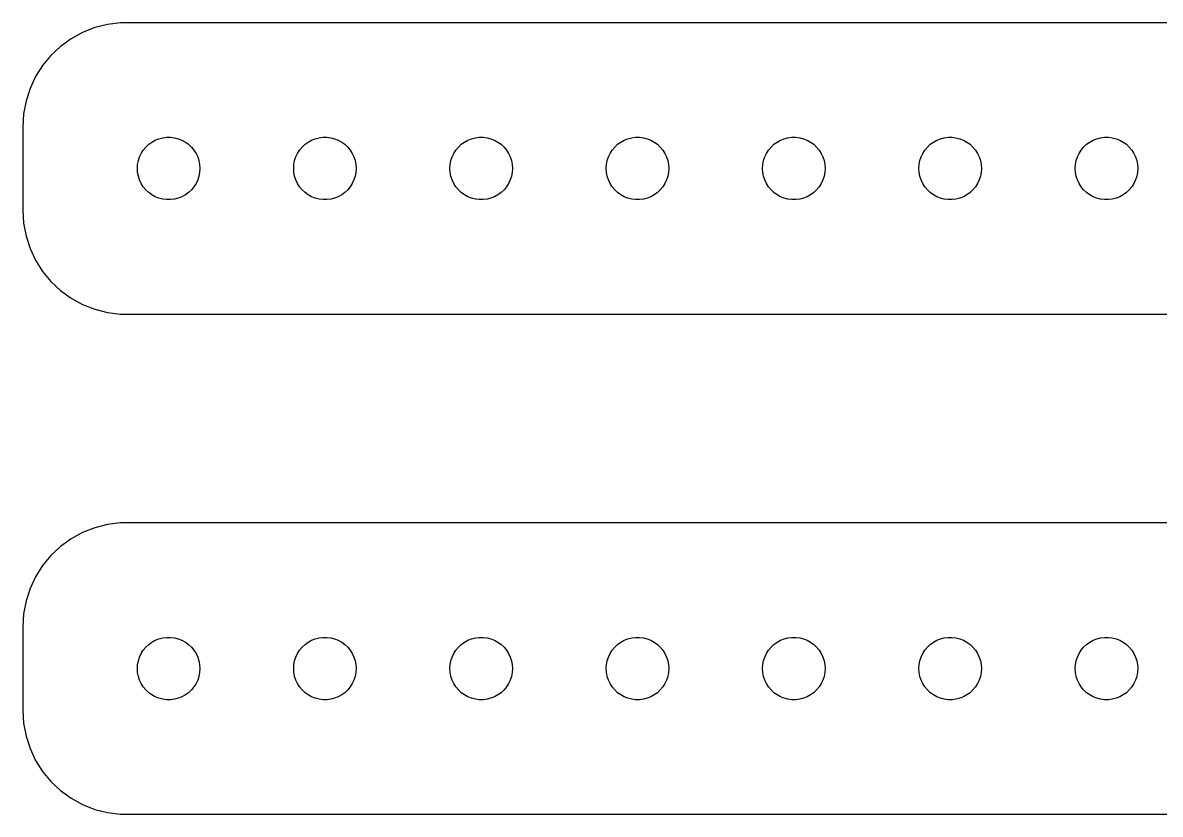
# Model space of a CAD drawing. Header units: metres. Extents: x -112 to 112, y 113 to 223.
# Drawn here: x -112 to -57.4, y 113 to 151 of the extents above; entities that cross this region are included whole.
import ezdxf

# ---------------------------------------------------------------- set-up
doc = ezdxf.new("R2010")
doc.units = ezdxf.units.M

msp = doc.modelspace()

# ---------------------------------------------------------------- linework, layer by layer
for p, q in [((-108.545, 150.755), (-109.129, 150.524)), ((-107.937, 150.911), (-108.545, 150.755)), ((-107.314, 150.99), (-107.937, 150.911)), ((107.314, 150.99), (-107.314, 150.99)), ((-109.679, 150.222), (-110.187, 149.853)), ((-109.129, 150.524), (-109.679, 150.222)), ((-110.187, 149.853), (-110.645, 149.423)), ((-110.645, 149.423), (-111.045, 148.939)), ((-111.045, 148.939), (-111.382, 148.409)), ((-111.382, 148.409), (-111.649, 147.841)), ((-111.649, 147.841), (-111.843, 147.243)), ((-111.843, 147.243), (-111.961, 146.627)), ((-111.961, 146.627), (-112, 146)), ((-112, 146), (-112, 142)), ((-105.956, 145.156), (-105.804, 145.266)), ((-105.804, 145.266), (-105.639, 145.357)), ((-105.639, 145.357), (-105.464, 145.427)), ((-105.464, 145.427), (-105.281, 145.473)), ((-105.281, 145.473), (-105.094, 145.497)), ((-105.094, 145.497), (-104.906, 145.497)), ((-104.906, 145.497), (-104.719, 145.473)), ((-104.719, 145.473), (-104.536, 145.427)), ((-104.536, 145.427), (-104.361, 145.357)), ((-104.361, 145.357), (-104.196, 145.266)), ((-104.196, 145.266), (-104.044, 145.156)), ((-98.4561, 145.156), (-98.3037, 145.266)), ((-98.3037, 145.266), (-98.1387, 145.357)), ((-98.1387, 145.357), (-97.9635, 145.427)), ((-97.9635, 145.427), (-97.7811, 145.473)), ((-97.7811, 145.473), (-97.5942, 145.497)), ((-97.5942, 145.497), (-97.4058, 145.497)), ((-97.4058, 145.497), (-97.2189, 145.473)), ((-97.2189, 145.473), (-97.0365, 145.427)), ((-97.0365, 145.427), (-96.8613, 145.357)), ((-96.8613, 145.357), (-96.6963, 145.266)), ((-96.6963, 145.266), (-96.5439, 145.156)), ((-90.9561, 145.156), (-90.8037, 145.266)), ((-90.8037, 145.266), (-90.6387, 145.357)), ((-90.6387, 145.357), (-90.4635, 145.427)), ((-90.4635, 145.427), (-90.2811, 145.473)), ((-90.2811, 145.473), (-90.0942, 145.497)), ((-90.0942, 145.497), (-89.9058, 145.497)), ((-89.9058, 145.497), (-89.7189, 145.473)), ((-89.7189, 145.473), (-89.5365, 145.427)), ((-89.5365, 145.427), (-89.3613, 145.357)), ((-89.3613, 145.357), (-89.1963, 145.266)), ((-89.1963, 145.266), (-89.0439, 145.156)), ((-83.4561, 145.156), (-83.3037, 145.266)), ((-83.3037, 145.266), (-83.1387, 145.357)), ((-83.1387, 145.357), (-82.9635, 145.427)), ((-82.9635, 145.427), (-82.7811, 145.473)), ((-82.7811, 145.473), (-82.5942, 145.497)), ((-82.5942, 145.497), (-82.4058, 145.497)), ((-82.4058, 145.497), (-82.2189, 145.473)), ((-82.2189, 145.473), (-82.0365, 145.427)), ((-82.0365, 145.427), (-81.8613, 145.357)), ((-81.8613, 145.357), (-81.6963, 145.266)), ((-81.6963, 145.266), (-81.5439, 145.156)), ((-75.9561, 145.156), (-75.8037, 145.266)), ((-75.8037, 145.266), (-75.6387, 145.357)), ((-75.6387, 145.357), (-75.4635, 145.427)), ((-75.4635, 145.427), (-75.2811, 145.473)), ((-75.2811, 145.473), (-75.0942, 145.497)), ((-75.0942, 145.497), (-74.9058, 145.497)), ((-74.9058, 145.497), (-74.7189, 145.473)), ((-74.7189, 145.473), (-74.5365, 145.427)), ((-74.5365, 145.427), (-74.3613, 145.357)), ((-74.3613, 145.357), (-74.1963, 145.266)), ((-74.1963, 145.266), (-74.0439, 145.156)), ((-68.4561, 145.156), (-68.3037, 145.266)), ((-68.3037, 145.266), (-68.1387, 145.357)), ((-68.1387, 145.357), (-67.9635, 145.427)), ((-67.9635, 145.427), (-67.7811, 145.473)), ((-67.7811, 145.473), (-67.5942, 145.497)), ((-67.5942, 145.497), (-67.4058, 145.497)), ((-67.4058, 145.497), (-67.2189, 145.473)), ((-67.2189, 145.473), (-67.0365, 145.427)), ((-67.0365, 145.427), (-66.8613, 145.357)), ((-66.8613, 145.357), (-66.6963, 145.266)), ((-66.6963, 145.266), (-66.5439, 145.156)), ((-60.9561, 145.156), (-60.8037, 145.266)), ((-60.8037, 145.266), (-60.6387, 145.357)), ((-60.6387, 145.357), (-60.4635, 145.427)), ((-60.4635, 145.427), (-60.2811, 145.473)), ((-60.2811, 145.473), (-60.0942, 145.497)), ((-60.0942, 145.497), (-59.9058, 145.497)), ((-59.9058, 145.497), (-59.7189, 145.473)), ((-59.7189, 145.473), (-59.5365, 145.427)), ((-59.5365, 145.427), (-59.3613, 145.357)), ((-59.3613, 145.357), (-59.1963, 145.266)), ((-59.1963, 145.266), (-59.0439, 145.156)), ((-106.395, 144.552), (-106.314, 144.723)), ((-106.314, 144.723), (-106.214, 144.882)), ((-106.214, 144.882), (-106.093, 145.027)), ((-106.093, 145.027), (-105.956, 145.156)), ((-104.044, 145.156), (-103.907, 145.027)), ((-103.907, 145.027), (-103.786, 144.882)), ((-103.786, 144.882), (-103.686, 144.723)), ((-103.686, 144.723), (-103.605, 144.552)), ((-98.8947, 144.552), (-98.8145, 144.723)), ((-98.8145, 144.723), (-98.7135, 144.882)), ((-98.7135, 144.882), (-98.5934, 145.027)), ((-98.5934, 145.027), (-98.4561, 145.156)), ((-96.5439, 145.156), (-96.4065, 145.027)), ((-96.4065, 145.027), (-96.2865, 144.882)), ((-96.2865, 144.882), (-96.1855, 144.723)), ((-96.1855, 144.723), (-96.1053, 144.552)), ((-91.3947, 144.552), (-91.3145, 144.723)), ((-91.3145, 144.723), (-91.2135, 144.882)), ((-91.2135, 144.882), (-91.0934, 145.027)), ((-91.0934, 145.027), (-90.9561, 145.156)), ((-89.0439, 145.156), (-88.9065, 145.027)), ((-88.9065, 145.027), (-88.7865, 144.882)), ((-88.7865, 144.882), (-88.6855, 144.723)), ((-88.6855, 144.723), (-88.6053, 144.552)), ((-83.8947, 144.552), (-83.8145, 144.723)), ((-83.8145, 144.723), (-83.7135, 144.882)), ((-83.7135, 144.882), (-83.5934, 145.027)), ((-83.5934, 145.027), (-83.4561, 145.156)), ((-81.5439, 145.156), (-81.4065, 145.027)), ((-81.4065, 145.027), (-81.2865, 144.882)), ((-81.2865, 144.882), (-81.1855, 144.723)), ((-81.1855, 144.723), (-81.1053, 144.552)), ((-76.3947, 144.552), (-76.3145, 144.723)), ((-76.3145, 144.723), (-76.2135, 144.882)), ((-76.2135, 144.882), (-76.0934, 145.027)), ((-76.0934, 145.027), (-75.9561, 145.156)), ((-74.0439, 145.156), (-73.9065, 145.027)), ((-73.9065, 145.027), (-73.7865, 144.882)), ((-73.7865, 144.882), (-73.6855, 144.723)), ((-73.6855, 144.723), (-73.6053, 144.552)), ((-68.8947, 144.552), (-68.8145, 144.723)), ((-68.8145, 144.723), (-68.7135, 144.882)), ((-68.7135, 144.882), (-68.5934, 145.027)), ((-68.5934, 145.027), (-68.4561, 145.156)), ((-66.5439, 145.156), (-66.4065, 145.027)), ((-66.4065, 145.027), (-66.2865, 144.882)), ((-66.2865, 144.882), (-66.1855, 144.723)), ((-66.1855, 144.723), (-66.1053, 144.552)), ((-61.3947, 144.552), (-61.3145, 144.723)), ((-61.3145, 144.723), (-61.2135, 144.882)), ((-61.2135, 144.882), (-61.0934, 145.027)), ((-61.0934, 145.027), (-60.9561, 145.156)), ((-59.0439, 145.156), (-58.9065, 145.027)), ((-58.9065, 145.027), (-58.7865, 144.882)), ((-58.7865, 144.882), (-58.6855, 144.723)), ((-58.6855, 144.723), (-58.6053, 144.552)), ((-106.5, 144), (-106.488, 144.188)), ((-106.488, 144.188), (-106.453, 144.373)), ((-106.453, 144.373), (-106.395, 144.552)), ((-103.605, 144.552), (-103.547, 144.373)), ((-103.547, 144.373), (-103.512, 144.188)), ((-103.512, 144.188), (-103.5, 144)), ((-99, 144), (-98.9882, 144.188)), ((-98.9882, 144.188), (-98.9529, 144.373)), ((-98.9529, 144.373), (-98.8947, 144.552)), ((-96.1053, 144.552), (-96.0471, 144.373)), ((-96.0471, 144.373), (-96.0118, 144.188)), ((-96.0118, 144.188), (-96, 144)), ((-91.5, 144), (-91.4882, 144.188)), ((-91.4882, 144.188), (-91.4529, 144.373)), ((-91.4529, 144.373), (-91.3947, 144.552)), ((-88.6053, 144.552), (-88.5471, 144.373)), ((-88.5471, 144.373), (-88.5118, 144.188)), ((-88.5118, 144.188), (-88.5, 144)), ((-84, 144), (-83.9882, 144.188)), ((-83.9882, 144.188), (-83.9529, 144.373)), ((-83.9529, 144.373), (-83.8947, 144.552)), ((-81.1053, 144.552), (-81.0471, 144.373)), ((-81.0471, 144.373), (-81.0118, 144.188)), ((-81.0118, 144.188), (-81, 144)), ((-76.5, 144), (-76.4882, 144.188)), ((-76.4882, 144.188), (-76.4529, 144.373)), ((-76.4529, 144.373), (-76.3947, 144.552)), ((-73.6053, 144.552), (-73.5471, 144.373)), ((-73.5471, 144.373), (-73.5118, 144.188)), ((-73.5118, 144.188), (-73.5, 144)), ((-69, 144), (-68.9882, 144.188)), ((-68.9882, 144.188), (-68.9529, 144.373)), ((-68.9529, 144.373), (-68.8947, 144.552)), ((-66.1053, 144.552), (-66.0471, 144.373)), ((-66.0471, 144.373), (-66.0118, 144.188)), ((-66.0118, 144.188), (-66, 144)), ((-61.5, 144), (-61.4882, 144.188)), ((-61.4882, 144.188), (-61.4529, 144.373)), ((-61.4529, 144.373), (-61.3947, 144.552)), ((-58.6053, 144.552), (-58.5471, 144.373)), ((-58.5471, 144.373), (-58.5118, 144.188)), ((-58.5118, 144.188), (-58.5, 144)), ((-106.488, 143.812), (-106.5, 144)), ((-106.453, 143.627), (-106.488, 143.812)), ((-106.395, 143.448), (-106.453, 143.627)), ((-103.547, 143.627), (-103.605, 143.448)), ((-103.512, 143.812), (-103.547, 143.627)), ((-103.5, 144), (-103.512, 143.812)), ((-98.9882, 143.812), (-99, 144)), ((-98.9529, 143.627), (-98.9882, 143.812)), ((-98.8947, 143.448), (-98.9529, 143.627)), ((-96.0471, 143.627), (-96.1053, 143.448)), ((-96.0118, 143.812), (-96.0471, 143.627)), ((-96, 144), (-96.0118, 143.812)), ((-91.4882, 143.812), (-91.5, 144)), ((-91.4529, 143.627), (-91.4882, 143.812)), ((-91.3947, 143.448), (-91.4529, 143.627)), ((-88.5471, 143.627), (-88.6053, 143.448)), ((-88.5118, 143.812), (-88.5471, 143.627)), ((-88.5, 144), (-88.5118, 143.812)), ((-83.9882, 143.812), (-84, 144)), ((-83.9529, 143.627), (-83.9882, 143.812)), ((-83.8947, 143.448), (-83.9529, 143.627)), ((-81.0471, 143.627), (-81.1053, 143.448)), ((-81.0118, 143.812), (-81.0471, 143.627)), ((-81, 144), (-81.0118, 143.812)), ((-76.4882, 143.812), (-76.5, 144)), ((-76.4529, 143.627), (-76.4882, 143.812)), ((-76.3947, 143.448), (-76.4529, 143.627)), ((-73.5471, 143.627), (-73.6053, 143.448)), ((-73.5118, 143.812), (-73.5471, 143.627)), ((-73.5, 144), (-73.5118, 143.812)), ((-68.9882, 143.812), (-69, 144)), ((-68.9529, 143.627), (-68.9882, 143.812)), ((-68.8947, 143.448), (-68.9529, 143.627)), ((-66.0471, 143.627), (-66.1053, 143.448)), ((-66.0118, 143.812), (-66.0471, 143.627)), ((-66, 144), (-66.0118, 143.812)), ((-61.4882, 143.812), (-61.5, 144)), ((-61.4529, 143.627), (-61.4882, 143.812)), ((-61.3947, 143.448), (-61.4529, 143.627)), ((-58.5471, 143.627), (-58.6053, 143.448)), ((-58.5118, 143.812), (-58.5471, 143.627)), ((-58.5, 144), (-58.5118, 143.812)), ((-106.314, 143.277), (-106.395, 143.448)), ((-106.214, 143.118), (-106.314, 143.277)), ((-106.093, 142.973), (-106.214, 143.118)), ((-103.786, 143.118), (-103.907, 142.973)), ((-103.686, 143.277), (-103.786, 143.118)), ((-103.605, 143.448), (-103.686, 143.277)), ((-98.8145, 143.277), (-98.8947, 143.448)), ((-98.7135, 143.118), (-98.8145, 143.277)), ((-98.5934, 142.973), (-98.7135, 143.118)), ((-96.2865, 143.118), (-96.4065, 142.973)), ((-96.1855, 143.277), (-96.2865, 143.118)), ((-96.1053, 143.448), (-96.1855, 143.277)), ((-91.3145, 143.277), (-91.3947, 143.448)), ((-91.2135, 143.118), (-91.3145, 143.277)), ((-91.0934, 142.973), (-91.2135, 143.118)), ((-88.7865, 143.118), (-88.9065, 142.973)), ((-88.6855, 143.277), (-88.7865, 143.118)), ((-88.6053, 143.448), (-88.6855, 143.277)), ((-83.8145, 143.277), (-83.8947, 143.448)), ((-83.7135, 143.118), (-83.8145, 143.277)), ((-83.5934, 142.973), (-83.7135, 143.118)), ((-81.2865, 143.118), (-81.4065, 142.973)), ((-81.1855, 143.277), (-81.2865, 143.118)), ((-81.1053, 143.448), (-81.1855, 143.277)), ((-76.3145, 143.277), (-76.3947, 143.448)), ((-76.2135, 143.118), (-76.3145, 143.277)), ((-76.0934, 142.973), (-76.2135, 143.118)), ((-73.7865, 143.118), (-73.9065, 142.973)), ((-73.6855, 143.277), (-73.7865, 143.118)), ((-73.6053, 143.448), (-73.6855, 143.277)), ((-68.8145, 143.277), (-68.8947, 143.448)), ((-68.7135, 143.118), (-68.8145, 143.277)), ((-68.5934, 142.973), (-68.7135, 143.118)), ((-66.2865, 143.118), (-66.4065, 142.973)), ((-66.1855, 143.277), (-66.2865, 143.118)), ((-66.1053, 143.448), (-66.1855, 143.277)), ((-61.3145, 143.277), (-61.3947, 143.448)), ((-61.2135, 143.118), (-61.3145, 143.277)), ((-61.0934, 142.973), (-61.2135, 143.118)), ((-58.7865, 143.118), (-58.9065, 142.973)), ((-58.6855, 143.277), (-58.7865, 143.118)), ((-58.6053, 143.448), (-58.6855, 143.277)), ((-105.956, 142.844), (-106.093, 142.973)), ((-105.804, 142.734), (-105.956, 142.844)), ((-105.639, 142.643), (-105.804, 142.734)), ((-105.464, 142.573), (-105.639, 142.643)), ((-105.281, 142.527), (-105.464, 142.573)), ((-105.094, 142.503), (-105.281, 142.527)), ((-104.906, 142.503), (-105.094, 142.503)), ((-104.719, 142.527), (-104.906, 142.503)), ((-104.536, 142.573), (-104.719, 142.527)), ((-104.361, 142.643), (-104.536, 142.573)), ((-104.196, 142.734), (-104.361, 142.643)), ((-104.044, 142.844), (-104.196, 142.734)), ((-103.907, 142.973), (-104.044, 142.844)), ((-98.4561, 142.844), (-98.5934, 142.973)), ((-98.3037, 142.734), (-98.4561, 142.844)), ((-98.1387, 142.643), (-98.3037, 142.734)), ((-97.9635, 142.573), (-98.1387, 142.643)), ((-97.7811, 142.527), (-97.9635, 142.573)), ((-97.5942, 142.503), (-97.7811, 142.527)), ((-97.4058, 142.503), (-97.5942, 142.503)), ((-97.2189, 142.527), (-97.4058, 142.503)), ((-97.0365, 142.573), (-97.2189, 142.527)), ((-96.8613, 142.643), (-97.0365, 142.573)), ((-96.6963, 142.734), (-96.8613, 142.643)), ((-96.5439, 142.844), (-96.6963, 142.734)), ((-96.4065, 142.973), (-96.5439, 142.844)), ((-90.9561, 142.844), (-91.0934, 142.973)), ((-90.8037, 142.734), (-90.9561, 142.844)), ((-90.6387, 142.643), (-90.8037, 142.734)), ((-90.4635, 142.573), (-90.6387, 142.643)), ((-90.2811, 142.527), (-90.4635, 142.573)), ((-90.0942, 142.503), (-90.2811, 142.527)), ((-89.9058, 142.503), (-90.0942, 142.503)), ((-89.7189, 142.527), (-89.9058, 142.503)), ((-89.5365, 142.573), (-89.7189, 142.527)), ((-89.3613, 142.643), (-89.5365, 142.573)), ((-89.1963, 142.734), (-89.3613, 142.643)), ((-89.0439, 142.844), (-89.1963, 142.734)), ((-88.9065, 142.973), (-89.0439, 142.844)), ((-83.4561, 142.844), (-83.5934, 142.973)), ((-83.3037, 142.734), (-83.4561, 142.844)), ((-83.1387, 142.643), (-83.3037, 142.734)), ((-82.9635, 142.573), (-83.1387, 142.643)), ((-82.7811, 142.527), (-82.9635, 142.573)), ((-82.5942, 142.503), (-82.7811, 142.527)), ((-82.4058, 142.503), (-82.5942, 142.503)), ((-82.2189, 142.527), (-82.4058, 142.503)), ((-82.0365, 142.573), (-82.2189, 142.527)), ((-81.8613, 142.643), (-82.0365, 142.573)), ((-81.6963, 142.734), (-81.8613, 142.643)), ((-81.5439, 142.844), (-81.6963, 142.734)), ((-81.4065, 142.973), (-81.5439, 142.844)), ((-75.9561, 142.844), (-76.0934, 142.973)), ((-75.8037, 142.734), (-75.9561, 142.844)), ((-75.6387, 142.643), (-75.8037, 142.734)), ((-75.4635, 142.573), (-75.6387, 142.643)), ((-75.2811, 142.527), (-75.4635, 142.573)), ((-75.0942, 142.503), (-75.2811, 142.527)), ((-74.9058, 142.503), (-75.0942, 142.503)), ((-74.7189, 142.527), (-74.9058, 142.503)), ((-74.5365, 142.573), (-74.7189, 142.527)), ((-74.3613, 142.643), (-74.5365, 142.573)), ((-74.1963, 142.734), (-74.3613, 142.643)), ((-74.0439, 142.844), (-74.1963, 142.734)), ((-73.9065, 142.973), (-74.0439, 142.844)), ((-68.4561, 142.844), (-68.5934, 142.973)), ((-68.3037, 142.734), (-68.4561, 142.844)), ((-68.1387, 142.643), (-68.3037, 142.734)), ((-67.9635, 142.573), (-68.1387, 142.643)), ((-67.7811, 142.527), (-67.9635, 142.573)), ((-67.5942, 142.503), (-67.7811, 142.527)), ((-67.4058, 142.503), (-67.5942, 142.503)), ((-67.2189, 142.527), (-67.4058, 142.503)), ((-67.0365, 142.573), (-67.2189, 142.527)), ((-66.8613, 142.643), (-67.0365, 142.573)), ((-66.6963, 142.734), (-66.8613, 142.643)), ((-66.5439, 142.844), (-66.6963, 142.734)), ((-66.4065, 142.973), (-66.5439, 142.844)), ((-60.9561, 142.844), (-61.0934, 142.973)), ((-60.8037, 142.734), (-60.9561, 142.844)), ((-60.6387, 142.643), (-60.8037, 142.734)), ((-60.4635, 142.573), (-60.6387, 142.643)), ((-60.2811, 142.527), (-60.4635, 142.573)), ((-60.0942, 142.503), (-60.2811, 142.527)), ((-59.9058, 142.503), (-60.0942, 142.503)), ((-59.7189, 142.527), (-59.9058, 142.503)), ((-59.5365, 142.573), (-59.7189, 142.527)), ((-59.3613, 142.643), (-59.5365, 142.573)), ((-59.1963, 142.734), (-59.3613, 142.643)), ((-59.0439, 142.844), (-59.1963, 142.734)), ((-58.9065, 142.973), (-59.0439, 142.844)), ((-112, 142), (-111.961, 141.373)), ((-111.961, 141.373), (-111.843, 140.757)), ((-111.843, 140.757), (-111.649, 140.159)), ((-111.649, 140.159), (-111.382, 139.591)), ((-111.382, 139.591), (-111.045, 139.061)), ((-111.045, 139.061), (-110.645, 138.577)), ((-110.645, 138.577), (-110.187, 138.147)), ((-110.187, 138.147), (-109.679, 137.778)), ((-109.679, 137.778), (-109.129, 137.476)), ((-109.129, 137.476), (-108.545, 137.245)), ((-108.545, 137.245), (-107.937, 137.089)), ((-107.937, 137.089), (-107.314, 137.01)), ((-107.314, 137.01), (107.314, 137.01)), ((-108.545, 126.755), (-109.129, 126.524)), ((-107.937, 126.911), (-108.545, 126.755)), ((-107.314, 126.99), (-107.937, 126.911)), ((107.314, 126.99), (-107.314, 126.99)), ((-109.679, 126.222), (-110.187, 125.853)), ((-109.129, 126.524), (-109.679, 126.222)), ((-110.187, 125.853), (-110.645, 125.423)), ((-110.645, 125.423), (-111.045, 124.939)), ((-111.045, 124.939), (-111.382, 124.409)), ((-111.382, 124.409), (-111.649, 123.841)), ((-111.649, 123.841), (-111.843, 123.243)), ((-111.843, 123.243), (-111.961, 122.627)), ((-111.961, 122.627), (-112, 122)), ((-112, 122), (-112, 118)), ((-105.956, 121.156), (-105.804, 121.266)), ((-105.804, 121.266), (-105.639, 121.357)), ((-105.639, 121.357), (-105.464, 121.427)), ((-105.464, 121.427), (-105.281, 121.473)), ((-105.281, 121.473), (-105.094, 121.497)), ((-105.094, 121.497), (-104.906, 121.497)), ((-104.906, 121.497), (-104.719, 121.473)), ((-104.719, 121.473), (-104.536, 121.427)), ((-104.536, 121.427), (-104.361, 121.357)), ((-104.361, 121.357), (-104.196, 121.266)), ((-104.196, 121.266), (-104.044, 121.156)), ((-98.4561, 121.156), (-98.3037, 121.266)), ((-98.3037, 121.266), (-98.1387, 121.357)), ((-98.1387, 121.357), (-97.9635, 121.427)), ((-97.9635, 121.427), (-97.7811, 121.473)), ((-97.7811, 121.473), (-97.5942, 121.497)), ((-97.5942, 121.497), (-97.4058, 121.497)), ((-97.4058, 121.497), (-97.2189, 121.473)), ((-97.2189, 121.473), (-97.0365, 121.427)), ((-97.0365, 121.427), (-96.8613, 121.357)), ((-96.8613, 121.357), (-96.6963, 121.266)), ((-96.6963, 121.266), (-96.5439, 121.156)), ((-90.9561, 121.156), (-90.8037, 121.266)), ((-90.8037, 121.266), (-90.6387, 121.357)), ((-90.6387, 121.357), (-90.4635, 121.427)), ((-90.4635, 121.427), (-90.2811, 121.473)), ((-90.2811, 121.473), (-90.0942, 121.497)), ((-90.0942, 121.497), (-89.9058, 121.497)), ((-89.9058, 121.497), (-89.7189, 121.473)), ((-89.7189, 121.473), (-89.5365, 121.427)), ((-89.5365, 121.427), (-89.3613, 121.357)), ((-89.3613, 121.357), (-89.1963, 121.266)), ((-89.1963, 121.266), (-89.0439, 121.156)), ((-83.4561, 121.156), (-83.3037, 121.266)), ((-83.3037, 121.266), (-83.1387, 121.357)), ((-83.1387, 121.357), (-82.9635, 121.427)), ((-82.9635, 121.427), (-82.7811, 121.473)), ((-82.7811, 121.473), (-82.5942, 121.497)), ((-82.5942, 121.497), (-82.4058, 121.497)), ((-82.4058, 121.497), (-82.2189, 121.473)), ((-82.2189, 121.473), (-82.0365, 121.427)), ((-82.0365, 121.427), (-81.8613, 121.357)), ((-81.8613, 121.357), (-81.6963, 121.266)), ((-81.6963, 121.266), (-81.5439, 121.156)), ((-75.9561, 121.156), (-75.8037, 121.266)), ((-75.8037, 121.266), (-75.6387, 121.357)), ((-75.6387, 121.357), (-75.4635, 121.427)), ((-75.4635, 121.427), (-75.2811, 121.473)), ((-75.2811, 121.473), (-75.0942, 121.497)), ((-75.0942, 121.497), (-74.9058, 121.497)), ((-74.9058, 121.497), (-74.7189, 121.473)), ((-74.7189, 121.473), (-74.5365, 121.427)), ((-74.5365, 121.427), (-74.3613, 121.357)), ((-74.3613, 121.357), (-74.1963, 121.266)), ((-74.1963, 121.266), (-74.0439, 121.156)), ((-68.4561, 121.156), (-68.3037, 121.266)), ((-68.3037, 121.266), (-68.1387, 121.357)), ((-68.1387, 121.357), (-67.9635, 121.427)), ((-67.9635, 121.427), (-67.7811, 121.473)), ((-67.7811, 121.473), (-67.5942, 121.497)), ((-67.5942, 121.497), (-67.4058, 121.497)), ((-67.4058, 121.497), (-67.2189, 121.473)), ((-67.2189, 121.473), (-67.0365, 121.427)), ((-67.0365, 121.427), (-66.8613, 121.357)), ((-66.8613, 121.357), (-66.6963, 121.266)), ((-66.6963, 121.266), (-66.5439, 121.156)), ((-60.9561, 121.156), (-60.8037, 121.266)), ((-60.8037, 121.266), (-60.6387, 121.357)), ((-60.6387, 121.357), (-60.4635, 121.427)), ((-60.4635, 121.427), (-60.2811, 121.473)), ((-60.2811, 121.473), (-60.0942, 121.497)), ((-60.0942, 121.497), (-59.9058, 121.497)), ((-59.9058, 121.497), (-59.7189, 121.473)), ((-59.7189, 121.473), (-59.5365, 121.427)), ((-59.5365, 121.427), (-59.3613, 121.357)), ((-59.3613, 121.357), (-59.1963, 121.266)), ((-59.1963, 121.266), (-59.0439, 121.156)), ((-106.395, 120.552), (-106.314, 120.723)), ((-106.314, 120.723), (-106.214, 120.882)), ((-106.214, 120.882), (-106.093, 121.027)), ((-106.093, 121.027), (-105.956, 121.156)), ((-104.044, 121.156), (-103.907, 121.027)), ((-103.907, 121.027), (-103.786, 120.882)), ((-103.786, 120.882), (-103.686, 120.723)), ((-103.686, 120.723), (-103.605, 120.552)), ((-98.8947, 120.552), (-98.8145, 120.723)), ((-98.8145, 120.723), (-98.7135, 120.882)), ((-98.7135, 120.882), (-98.5934, 121.027)), ((-98.5934, 121.027), (-98.4561, 121.156)), ((-96.5439, 121.156), (-96.4065, 121.027)), ((-96.4065, 121.027), (-96.2865, 120.882)), ((-96.2865, 120.882), (-96.1855, 120.723)), ((-96.1855, 120.723), (-96.1053, 120.552)), ((-91.3947, 120.552), (-91.3145, 120.723)), ((-91.3145, 120.723), (-91.2135, 120.882)), ((-91.2135, 120.882), (-91.0934, 121.027)), ((-91.0934, 121.027), (-90.9561, 121.156)), ((-89.0439, 121.156), (-88.9065, 121.027)), ((-88.9065, 121.027), (-88.7865, 120.882)), ((-88.7865, 120.882), (-88.6855, 120.723)), ((-88.6855, 120.723), (-88.6053, 120.552)), ((-83.8947, 120.552), (-83.8145, 120.723)), ((-83.8145, 120.723), (-83.7135, 120.882)), ((-83.7135, 120.882), (-83.5934, 121.027)), ((-83.5934, 121.027), (-83.4561, 121.156)), ((-81.5439, 121.156), (-81.4065, 121.027)), ((-81.4065, 121.027), (-81.2865, 120.882)), ((-81.2865, 120.882), (-81.1855, 120.723)), ((-81.1855, 120.723), (-81.1053, 120.552)), ((-76.3947, 120.552), (-76.3145, 120.723)), ((-76.3145, 120.723), (-76.2135, 120.882)), ((-76.2135, 120.882), (-76.0934, 121.027)), ((-76.0934, 121.027), (-75.9561, 121.156)), ((-74.0439, 121.156), (-73.9065, 121.027)), ((-73.9065, 121.027), (-73.7865, 120.882)), ((-73.7865, 120.882), (-73.6855, 120.723)), ((-73.6855, 120.723), (-73.6053, 120.552)), ((-68.8947, 120.552), (-68.8145, 120.723)), ((-68.8145, 120.723), (-68.7135, 120.882)), ((-68.7135, 120.882), (-68.5934, 121.027)), ((-68.5934, 121.027), (-68.4561, 121.156)), ((-66.5439, 121.156), (-66.4065, 121.027)), ((-66.4065, 121.027), (-66.2865, 120.882)), ((-66.2865, 120.882), (-66.1855, 120.723)), ((-66.1855, 120.723), (-66.1053, 120.552)), ((-61.3947, 120.552), (-61.3145, 120.723)), ((-61.3145, 120.723), (-61.2135, 120.882)), ((-61.2135, 120.882), (-61.0934, 121.027)), ((-61.0934, 121.027), (-60.9561, 121.156)), ((-59.0439, 121.156), (-58.9065, 121.027)), ((-58.9065, 121.027), (-58.7865, 120.882)), ((-58.7865, 120.882), (-58.6855, 120.723)), ((-58.6855, 120.723), (-58.6053, 120.552)), ((-106.5, 120), (-106.488, 120.188)), ((-106.488, 120.188), (-106.453, 120.373)), ((-106.453, 120.373), (-106.395, 120.552)), ((-103.605, 120.552), (-103.547, 120.373)), ((-103.547, 120.373), (-103.512, 120.188)), ((-103.512, 120.188), (-103.5, 120)), ((-99, 120), (-98.9882, 120.188)), ((-98.9882, 120.188), (-98.9529, 120.373)), ((-98.9529, 120.373), (-98.8947, 120.552)), ((-96.1053, 120.552), (-96.0471, 120.373)), ((-96.0471, 120.373), (-96.0118, 120.188)), ((-96.0118, 120.188), (-96, 120)), ((-91.5, 120), (-91.4882, 120.188)), ((-91.4882, 120.188), (-91.4529, 120.373)), ((-91.4529, 120.373), (-91.3947, 120.552)), ((-88.6053, 120.552), (-88.5471, 120.373)), ((-88.5471, 120.373), (-88.5118, 120.188)), ((-88.5118, 120.188), (-88.5, 120)), ((-84, 120), (-83.9882, 120.188)), ((-83.9882, 120.188), (-83.9529, 120.373)), ((-83.9529, 120.373), (-83.8947, 120.552)), ((-81.1053, 120.552), (-81.0471, 120.373)), ((-81.0471, 120.373), (-81.0118, 120.188)), ((-81.0118, 120.188), (-81, 120)), ((-76.5, 120), (-76.4882, 120.188)), ((-76.4882, 120.188), (-76.4529, 120.373)), ((-76.4529, 120.373), (-76.3947, 120.552)), ((-73.6053, 120.552), (-73.5471, 120.373)), ((-73.5471, 120.373), (-73.5118, 120.188)), ((-73.5118, 120.188), (-73.5, 120)), ((-69, 120), (-68.9882, 120.188)), ((-68.9882, 120.188), (-68.9529, 120.373)), ((-68.9529, 120.373), (-68.8947, 120.552)), ((-66.1053, 120.552), (-66.0471, 120.373)), ((-66.0471, 120.373), (-66.0118, 120.188)), ((-66.0118, 120.188), (-66, 120)), ((-61.5, 120), (-61.4882, 120.188)), ((-61.4882, 120.188), (-61.4529, 120.373)), ((-61.4529, 120.373), (-61.3947, 120.552)), ((-58.6053, 120.552), (-58.5471, 120.373)), ((-58.5471, 120.373), (-58.5118, 120.188)), ((-58.5118, 120.188), (-58.5, 120)), ((-106.488, 119.812), (-106.5, 120)), ((-106.453, 119.627), (-106.488, 119.812)), ((-106.395, 119.448), (-106.453, 119.627)), ((-103.547, 119.627), (-103.605, 119.448)), ((-103.512, 119.812), (-103.547, 119.627)), ((-103.5, 120), (-103.512, 119.812)), ((-98.9882, 119.812), (-99, 120)), ((-98.9529, 119.627), (-98.9882, 119.812)), ((-98.8947, 119.448), (-98.9529, 119.627)), ((-96.0471, 119.627), (-96.1053, 119.448)), ((-96.0118, 119.812), (-96.0471, 119.627)), ((-96, 120), (-96.0118, 119.812)), ((-91.4882, 119.812), (-91.5, 120)), ((-91.4529, 119.627), (-91.4882, 119.812)), ((-91.3947, 119.448), (-91.4529, 119.627)), ((-88.5471, 119.627), (-88.6053, 119.448)), ((-88.5118, 119.812), (-88.5471, 119.627)), ((-88.5, 120), (-88.5118, 119.812)), ((-83.9882, 119.812), (-84, 120)), ((-83.9529, 119.627), (-83.9882, 119.812)), ((-83.8947, 119.448), (-83.9529, 119.627)), ((-81.0471, 119.627), (-81.1053, 119.448)), ((-81.0118, 119.812), (-81.0471, 119.627)), ((-81, 120), (-81.0118, 119.812)), ((-76.4882, 119.812), (-76.5, 120)), ((-76.4529, 119.627), (-76.4882, 119.812)), ((-76.3947, 119.448), (-76.4529, 119.627)), ((-73.5471, 119.627), (-73.6053, 119.448)), ((-73.5118, 119.812), (-73.5471, 119.627)), ((-73.5, 120), (-73.5118, 119.812)), ((-68.9882, 119.812), (-69, 120)), ((-68.9529, 119.627), (-68.9882, 119.812)), ((-68.8947, 119.448), (-68.9529, 119.627)), ((-66.0471, 119.627), (-66.1053, 119.448)), ((-66.0118, 119.812), (-66.0471, 119.627)), ((-66, 120), (-66.0118, 119.812)), ((-61.4882, 119.812), (-61.5, 120)), ((-61.4529, 119.627), (-61.4882, 119.812)), ((-61.3947, 119.448), (-61.4529, 119.627)), ((-58.5471, 119.627), (-58.6053, 119.448)), ((-58.5118, 119.812), (-58.5471, 119.627)), ((-58.5, 120), (-58.5118, 119.812)), ((-106.314, 119.277), (-106.395, 119.448)), ((-106.214, 119.118), (-106.314, 119.277)), ((-106.093, 118.973), (-106.214, 119.118)), ((-103.786, 119.118), (-103.907, 118.973)), ((-103.686, 119.277), (-103.786, 119.118)), ((-103.605, 119.448), (-103.686, 119.277)), ((-98.8145, 119.277), (-98.8947, 119.448)), ((-98.7135, 119.118), (-98.8145, 119.277)), ((-98.5934, 118.973), (-98.7135, 119.118)), ((-96.2865, 119.118), (-96.4065, 118.973)), ((-96.1855, 119.277), (-96.2865, 119.118)), ((-96.1053, 119.448), (-96.1855, 119.277)), ((-91.3145, 119.277), (-91.3947, 119.448)), ((-91.2135, 119.118), (-91.3145, 119.277)), ((-91.0934, 118.973), (-91.2135, 119.118)), ((-88.7865, 119.118), (-88.9065, 118.973)), ((-88.6855, 119.277), (-88.7865, 119.118)), ((-88.6053, 119.448), (-88.6855, 119.277)), ((-83.8145, 119.277), (-83.8947, 119.448)), ((-83.7135, 119.118), (-83.8145, 119.277)), ((-83.5934, 118.973), (-83.7135, 119.118)), ((-81.2865, 119.118), (-81.4065, 118.973)), ((-81.1855, 119.277), (-81.2865, 119.118)), ((-81.1053, 119.448), (-81.1855, 119.277)), ((-76.3145, 119.277), (-76.3947, 119.448)), ((-76.2135, 119.118), (-76.3145, 119.277)), ((-76.0934, 118.973), (-76.2135, 119.118)), ((-73.7865, 119.118), (-73.9065, 118.973)), ((-73.6855, 119.277), (-73.7865, 119.118)), ((-73.6053, 119.448), (-73.6855, 119.277)), ((-68.8145, 119.277), (-68.8947, 119.448)), ((-68.7135, 119.118), (-68.8145, 119.277)), ((-68.5934, 118.973), (-68.7135, 119.118)), ((-66.2865, 119.118), (-66.4065, 118.973)), ((-66.1855, 119.277), (-66.2865, 119.118)), ((-66.1053, 119.448), (-66.1855, 119.277)), ((-61.3145, 119.277), (-61.3947, 119.448)), ((-61.2135, 119.118), (-61.3145, 119.277)), ((-61.0934, 118.973), (-61.2135, 119.118)), ((-58.7865, 119.118), (-58.9065, 118.973)), ((-58.6855, 119.277), (-58.7865, 119.118)), ((-58.6053, 119.448), (-58.6855, 119.277)), ((-105.956, 118.844), (-106.093, 118.973)), ((-105.804, 118.734), (-105.956, 118.844)), ((-105.639, 118.643), (-105.804, 118.734)), ((-105.464, 118.573), (-105.639, 118.643)), ((-105.281, 118.527), (-105.464, 118.573)), ((-105.094, 118.503), (-105.281, 118.527)), ((-104.906, 118.503), (-105.094, 118.503)), ((-104.719, 118.527), (-104.906, 118.503)), ((-104.536, 118.573), (-104.719, 118.527)), ((-104.361, 118.643), (-104.536, 118.573)), ((-104.196, 118.734), (-104.361, 118.643)), ((-104.044, 118.844), (-104.196, 118.734)), ((-103.907, 118.973), (-104.044, 118.844)), ((-98.4561, 118.844), (-98.5934, 118.973)), ((-98.3037, 118.734), (-98.4561, 118.844)), ((-98.1387, 118.643), (-98.3037, 118.734)), ((-97.9635, 118.573), (-98.1387, 118.643)), ((-97.7811, 118.527), (-97.9635, 118.573)), ((-97.5942, 118.503), (-97.7811, 118.527)), ((-97.4058, 118.503), (-97.5942, 118.503)), ((-97.2189, 118.527), (-97.4058, 118.503)), ((-97.0365, 118.573), (-97.2189, 118.527)), ((-96.8613, 118.643), (-97.0365, 118.573)), ((-96.6963, 118.734), (-96.8613, 118.643)), ((-96.5439, 118.844), (-96.6963, 118.734)), ((-96.4065, 118.973), (-96.5439, 118.844)), ((-90.9561, 118.844), (-91.0934, 118.973)), ((-90.8037, 118.734), (-90.9561, 118.844)), ((-90.6387, 118.643), (-90.8037, 118.734)), ((-90.4635, 118.573), (-90.6387, 118.643)), ((-90.2811, 118.527), (-90.4635, 118.573)), ((-90.0942, 118.503), (-90.2811, 118.527)), ((-89.9058, 118.503), (-90.0942, 118.503)), ((-89.7189, 118.527), (-89.9058, 118.503)), ((-89.5365, 118.573), (-89.7189, 118.527)), ((-89.3613, 118.643), (-89.5365, 118.573)), ((-89.1963, 118.734), (-89.3613, 118.643)), ((-89.0439, 118.844), (-89.1963, 118.734)), ((-88.9065, 118.973), (-89.0439, 118.844)), ((-83.4561, 118.844), (-83.5934, 118.973)), ((-83.3037, 118.734), (-83.4561, 118.844)), ((-83.1387, 118.643), (-83.3037, 118.734)), ((-82.9635, 118.573), (-83.1387, 118.643)), ((-82.7811, 118.527), (-82.9635, 118.573)), ((-82.5942, 118.503), (-82.7811, 118.527)), ((-82.4058, 118.503), (-82.5942, 118.503)), ((-82.2189, 118.527), (-82.4058, 118.503)), ((-82.0365, 118.573), (-82.2189, 118.527)), ((-81.8613, 118.643), (-82.0365, 118.573)), ((-81.6963, 118.734), (-81.8613, 118.643)), ((-81.5439, 118.844), (-81.6963, 118.734)), ((-81.4065, 118.973), (-81.5439, 118.844)), ((-75.9561, 118.844), (-76.0934, 118.973)), ((-75.8037, 118.734), (-75.9561, 118.844)), ((-75.6387, 118.643), (-75.8037, 118.734)), ((-75.4635, 118.573), (-75.6387, 118.643)), ((-75.2811, 118.527), (-75.4635, 118.573)), ((-75.0942, 118.503), (-75.2811, 118.527)), ((-74.9058, 118.503), (-75.0942, 118.503)), ((-74.7189, 118.527), (-74.9058, 118.503)), ((-74.5365, 118.573), (-74.7189, 118.527)), ((-74.3613, 118.643), (-74.5365, 118.573)), ((-74.1963, 118.734), (-74.3613, 118.643)), ((-74.0439, 118.844), (-74.1963, 118.734)), ((-73.9065, 118.973), (-74.0439, 118.844)), ((-68.4561, 118.844), (-68.5934, 118.973)), ((-68.3037, 118.734), (-68.4561, 118.844)), ((-68.1387, 118.643), (-68.3037, 118.734)), ((-67.9635, 118.573), (-68.1387, 118.643)), ((-67.7811, 118.527), (-67.9635, 118.573)), ((-67.5942, 118.503), (-67.7811, 118.527)), ((-67.4058, 118.503), (-67.5942, 118.503)), ((-67.2189, 118.527), (-67.4058, 118.503)), ((-67.0365, 118.573), (-67.2189, 118.527)), ((-66.8613, 118.643), (-67.0365, 118.573)), ((-66.6963, 118.734), (-66.8613, 118.643)), ((-66.5439, 118.844), (-66.6963, 118.734)), ((-66.4065, 118.973), (-66.5439, 118.844)), ((-60.9561, 118.844), (-61.0934, 118.973)), ((-60.8037, 118.734), (-60.9561, 118.844)), ((-60.6387, 118.643), (-60.8037, 118.734)), ((-60.4635, 118.573), (-60.6387, 118.643)), ((-60.2811, 118.527), (-60.4635, 118.573)), ((-60.0942, 118.503), (-60.2811, 118.527)), ((-59.9058, 118.503), (-60.0942, 118.503)), ((-59.7189, 118.527), (-59.9058, 118.503)), ((-59.5365, 118.573), (-59.7189, 118.527)), ((-59.3613, 118.643), (-59.5365, 118.573)), ((-59.1963, 118.734), (-59.3613, 118.643)), ((-59.0439, 118.844), (-59.1963, 118.734)), ((-58.9065, 118.973), (-59.0439, 118.844)), ((-112, 118), (-111.961, 117.373)), ((-111.961, 117.373), (-111.843, 116.757)), ((-111.843, 116.757), (-111.649, 116.159)), ((-111.649, 116.159), (-111.382, 115.591)), ((-111.382, 115.591), (-111.045, 115.061)), ((-111.045, 115.061), (-110.645, 114.577)), ((-110.645, 114.577), (-110.187, 114.147)), ((-110.187, 114.147), (-109.679, 113.778)), ((-109.679, 113.778), (-109.129, 113.476)), ((-109.129, 113.476), (-108.545, 113.245)), ((-108.545, 113.245), (-107.937, 113.089)), ((-107.937, 113.089), (-107.314, 113.01)), ((-107.314, 113.01), (107.314, 113.01))]:
    msp.add_line(p, q)

doc.saveas('drawing.dxf')
